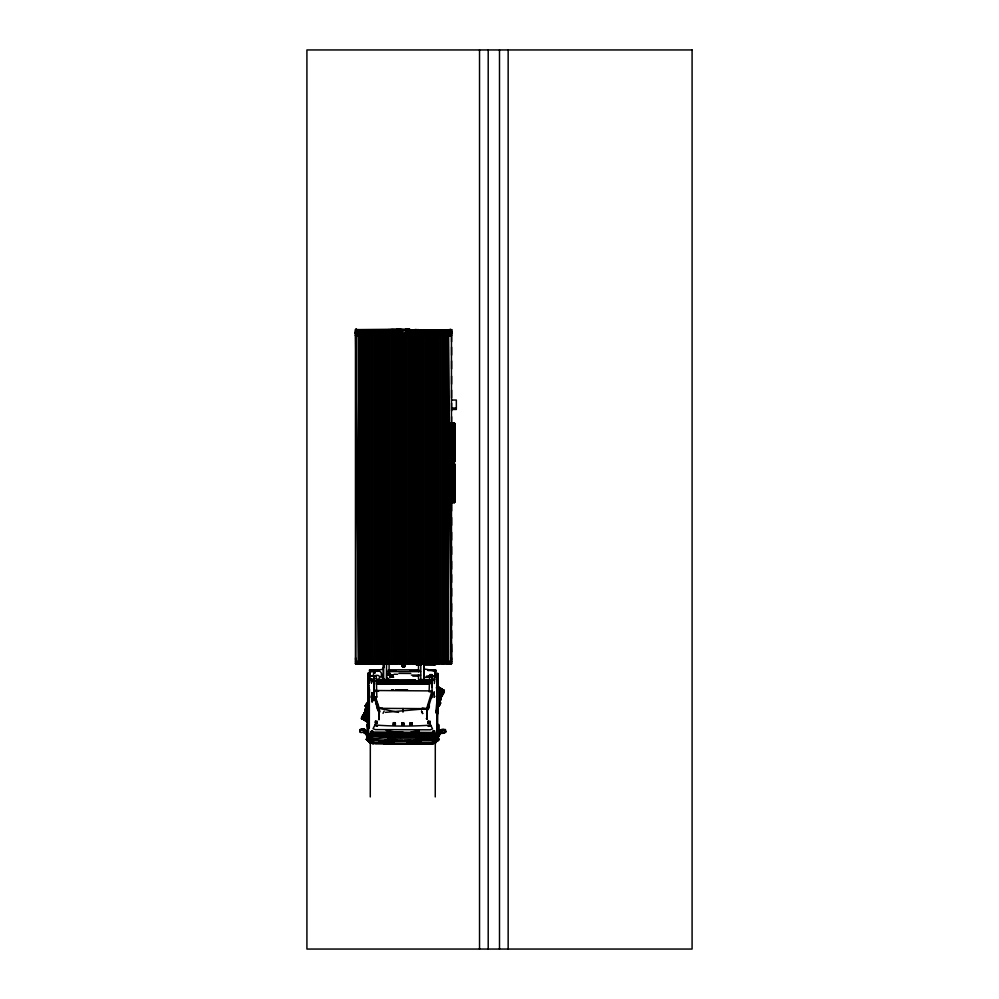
<?xml version="1.0" encoding="UTF-8"?>
<svg xmlns="http://www.w3.org/2000/svg" width="999" height="999" viewBox="0 0 999 999"><rect width="100%" height="100%" fill="white"/><g stroke="black" fill="none" stroke-linecap="round" stroke-linejoin="round"><path stroke-width="1.5" d="M406.605 329.695L355.557 329.695L358.841 333.504L358.841 335.602L355.557 335.627L356.006 329.195L357.355 329.932L369.33 330.007L357.355 329.732M358.142 333.429L357.355 332.292L369.33 332.405L358.142 333.591M369.33 331.618L355.582 331.68L356.006 330.969L369.33 331.618L363.736 332.492M360.939 332.642L357.355 333.316L357.355 330.619L369.33 330.744L358.104 331.968L368.519 331.955L358.104 331.968M368.519 331.069L358.104 330.956L369.33 329.857M372.802 676.136L369.518 676.186L369.518 669.879L378.983 669.829M373.938 676.098L369.867 675.774L369.867 670.779L371.278 670.779L369.867 670.928M372.877 671.803L370.042 671.79L370.042 674.65M374.65 672.252L375.362 671.028L374.338 671.74M376.823 697.04L373.838 696.94L373.838 700.199L376.823 697.04L376.261 675.399L373.976 675.749L373.826 699.974L373.838 693.843L371.715 692.544L373.089 695.154L373.826 700.212A1.961 1.923 -80.6 0 0 374.001 700.836L371.715 697.577L372.415 692.669L372.402 698.351M383.216 679.67L383.216 662.512M383.666 679.682L383.666 662.537M386.351 680.144L386.601 662.512M387.487 677.222L387.475 679.457L390.372 679.482M388.024 330.082L388.024 329.72M389.098 671.803L389.098 662.974M391.895 333.816L392.52 330.519L392.52 334.166L394.018 334.166L394.018 330.519L394.642 333.816M391.808 330.095L391.808 329.583M396.765 330.519L396.765 334.166L398.276 334.166M398.963 329.021L396.64 330.269L397.552 330.095M397.702 333.641L398.002 332.642M398.938 331.606L398.938 328.971L400.449 328.921L401.074 331.543L396.79 331.543L397.415 328.921L400.449 328.921M400.736 332.505L399.363 332.567L400.736 332.505L400.574 333.654L400.349 332.917M404.857 663.586C407.342 667.944 399.737 667.944 402.21 663.586M402.21 666.708L402.472 662.062M402.472 666.67L403.134 666.658L403.134 663.536M404.857 666.708L403.946 666.658L403.946 663.536M404.607 666.745L404.607 662.062M405.994 331.543L408.129 331.606L408.129 328.971L409.165 328.883L410.277 331.543L405.994 331.543L406.618 328.921L409.652 328.921M409.253 333.654L409.315 333.529M415.596 680.057L411.039 680.044M415.896 333.816L415.896 331.393L417.407 331.393L417.407 333.816M418.019 330.519L418.019 334.166L419.53 334.166L419.53 330.519M418.506 679.308L418.506 674.7M418.506 671.803L418.506 664.422M430.032 679.595L419.555 679.557L419.081 680.431L432.579 680.356M420.816 681.218L420.816 662.911M423.751 679.67L423.751 662.911L421.653 663.811L419.455 662.936M423.776 330.519L423.776 334.166L422.277 334.166L422.277 330.519L421.653 333.816M424.2 681.181L424.2 662.911M423.613 680.244L424.413 677.172M425.911 333.816L425.911 331.393L423.713 330.519L423.713 334.166M426.523 330.519L426.523 334.166L428.034 334.166L428.034 330.519L428.683 333.816M430.806 330.519L430.806 334.166L432.305 334.166L432.305 330.519M431.281 696.153L432.092 696.141L432.092 691.72L429.108 691.77L429.732 674.625L432.018 674.637L432.105 696.091L434.24 691.72L434.228 696.753A1.948 1.911 80.8 0 1 434.041 697.377L434.902 696.378M432.018 674.637L432.018 682.18L431.256 679.657M432.267 334.166L432.267 330.519M434.465 333.816L435.077 330.519L435.077 334.166L436.588 334.166L436.588 330.519L436.513 334.166M435.152 664.422L434.315 665.034M424.413 677.422L435.489 675.774L435.489 670.779L424.413 669.043M435.726 664.547L434.752 665.172M437.15 731.817C438.886 734.228 436.151 732.292 438.411 732.267L438.786 733.666L437.387 734.028L437.162 731.88M437.587 685.389L437.574 676.96M437.574 675.649L437.724 673.251A1.961 1.961 0 0 1 437.899 673.888L437.862 694.555A1.948 1.948 0 0 1 437.687 695.192L437.537 692.382M440.796 334.166L440.796 330.519L440.834 334.166L439.335 334.166L439.335 330.519M451.523 333.154L451.523 332.28M355.557 657.829L355.557 663.736L451.461 663.773L451.486 657.829M368.019 708.341C363.961 712.112 360.939 722.627 361.563 717.894M368.144 706.855L367.994 713.636M368.082 694.168L368.119 673.501A1.948 1.948 0 0 1 368.306 672.864L368.444 677.759A1.948 1.911 -80.6 0 0 368.194 678.321L368.394 686.176M368.331 707.417L368.556 673.776M369.867 675.774L371.278 675.574M377.147 708.691L377.147 706.181M379.008 713.348L378.983 719.867L379.021 713.348L380.07 711.038M419.543 683.928L386.338 683.816M419.543 683.865L386.338 683.528L419.543 683.703L419.543 684.365M387.275 682.891L376.548 682.866L386.338 683.004L386.351 681.643L376.498 681.618M387.013 682.866L386.351 681.643M418.881 682.966L419.555 681.755L432.217 681.805M429.408 681.955L419.555 681.867L419.543 683.116L430.731 683.154M437.137 732.217L437.013 734.315L437.038 732.329M436.975 694.505L437.612 694.105A1.948 1.911 80.9 0 0 437.787 693.481L437.387 677.522L437.712 678.146A1.961 1.961 0 0 1 437.899 678.771M437.487 707.991L438.249 708.553L437.475 708.578L437.812 707.267M436.8 713.736L437.787 713.623L436.8 713.81M437.112 738.211L438.261 737.999L438.274 736.887M438.249 708.578L438.261 707.617L436.825 707.517M360.214 732.092L360.277 729.745M360.214 730.644L360.864 729.482M360.214 730.369L361.226 729.42L364.31 729.457L364.31 730.369C371.141 730.506 365.622 737.587 364.772 729.482L364.435 729.707M360.914 732.667C366.496 730.007 368.556 743.456 368.094 730.419L368.219 688.686C368.768 676.623 367.545 698.401 367.982 703.358L368.032 687.287M360.552 730.244C360.177 727.871 366.92 728.471 365.184 731.468M363.586 732.679L363.948 730.481M364.647 733.091L365.372 731.468L364.772 729.482M372.952 742.944L373.988 743.568L369.942 742.844L367.919 740.808L367.182 738.024L367.982 735.002L365.372 730.631M367.694 731.043L367.694 729.682M368.144 733.453L368.156 731.992L368.156 733.79L366.621 732.854L368.156 731.98L368.144 733.453L368.169 728.246M367.982 702.11L367.982 703.808L368.144 702.834M368.007 695.004L368.019 691.882M368.019 688.211L368.119 690.983M367.994 733.066L368.132 681.355M367.844 731.355L367.857 729.67M368.369 697.252L368.381 694.18M368.057 684.415L368.956 682.454L368.231 683.466L368.231 682.442L368.956 682.454L368.419 683.453M368.619 675.099L368.831 681.443M368.594 732.717L368.606 730.481M368.643 717.906L367.969 705.856M368.718 698.176L368.731 695.117M369.031 680.993L369.093 675.049L368.344 675.049L368.281 680.993L369.168 682.08M369.28 698.326L369.293 695.254M371.478 682.654L371.491 679.145M373.401 680.794L432.505 680.993L419.555 681.031M373.564 679.894L369.955 679.795L373.539 679.782M373.963 684.814L373.963 683.578L373.888 689.385L374.013 683.653A1.948 1.911 -80.6 0 1 374.126 683.191M375.462 721.34C374.975 726.061 380.045 720.254 375.462 721.066L375.462 723.313L377.36 723.326L375.462 722.876M384.902 741.47L387.537 741.77M386.338 684.253L386.338 683.528M386.338 683.004L376.561 682.704M386.351 680.356L386.351 679.445L386.351 681.081L432.579 680.519M379.22 679.957L386.825 679.807L379.22 679.795M387.537 741.295L387.537 742.806L384.902 742.794L384.902 741.295L387.537 741.295L387.762 742.806L390.497 742.819L390.509 741.308L387.774 741.295L387.762 742.806M390.734 742.557L393.356 742.569L387.774 742.519L390.497 742.557L390.509 741.308M391.046 680.319L414.847 680.244L391.046 680.319L394.53 680.506M393.356 742.831L393.369 741.32L390.734 741.308L390.734 742.819L393.356 742.831L393.369 741.32M393.406 723.089L393.394 724.7M395.055 744.055L393.843 743.905L396.391 744.043M395.304 723.101L395.304 724.7M394.293 744.055L394.942 744.055M396.965 743.943L395.791 744.08M399.363 332.729L400.724 332.817L399.363 332.505M398.114 744.08L399.138 744.055M400.287 329.37L397.415 328.921M400.287 329.433L406.73 330.12M399.5 744.055L404.17 743.968L399.775 744.093M400.562 744.093L402.734 743.88L400.349 743.893M401.835 724.937L401.848 722.739L403.758 722.739L403.746 724.949L401.848 724.562M401.848 722.739L401.848 724.725M402.972 744.068L403.971 744.08M403.758 723.126L403.746 724.725M406.88 333.641C406.318 331.144 407.817 332.842 406.256 333.179L409.115 333.029M406.306 332.729L407.679 332.817L406.306 332.505M405.257 744.08L404.433 744.08M412.662 744.105C404.845 743.993 419.13 744.018 413.049 744.005M419.33 743.793L430.494 744.055L410.527 743.993M410.202 723.151C409.49 725.611 412.787 725.611 412.1 723.151M410.814 744.13L411.788 743.968L405.132 743.955M414.747 741.92L412.112 741.857L412.112 742.632L414.735 742.644M413.286 743.968L414.922 744.13L412.237 743.968M414.972 742.257L417.707 742.22M417.932 742.906L417.944 741.408L420.579 741.408L420.579 742.919L417.932 742.906L417.944 741.408M419.555 679.557L419.081 680.269M418.906 744.143L419.68 743.993L418.206 744.143M420.579 742.319L417.944 742.22M420.142 744.155L421.166 744.005M421.353 743.993L415.384 744.093M423.564 739.56L425.287 739.685L416.608 740.022L407.105 742.432L407.117 741.72L408.329 742.457L408.616 741.52L418.394 739.66M425.212 739.622C421.715 737.299 406.456 743.943 407.117 741.807M427.035 717.407L426.585 719.03L426.873 717.319M426.748 719.218C426.248 715.971 428.084 719.692 426.585 719.13M426.948 719.255L427.085 713.998M426.96 713.736L427.297 719.13M428.196 721.528C427.51 724.038 430.781 724.05 430.107 721.528M432.392 680.132L419.081 680.069L432.355 680.019M434.378 683.478L434.715 679.32L433.966 679.308M436.9 732.592L437.025 734.265L436.988 733.004M437.025 712.187L437.038 709.215M437.062 695.341L437.1 683.066M367.919 733.578C369.805 742.432 382.03 736.425 388.436 738.199L433.728 738.086L436.313 736.013L437.162 729.919L437.15 731.143M437.062 726.335L437.112 710.963M437.162 709.415L437.187 703.296M437.2 700.399L437.787 692.507M436.975 689.772L437.287 689.198L438.012 691.158L437.212 690.309L437.824 688.835M437.15 687.075L437.837 685.614L437.262 688.835M437.337 681.218L437.312 675.336M436.875 734.577L437.362 712.225M437.362 710.239L437.3 681.43M437.4 733.691L437.412 728.496L437.874 733.691M437.824 687.537L437.45 704.57L438.236 704.47M437.587 738.411L436.938 738.186L437.587 738.461L437.837 681.817L436.938 681.43L437.799 681.917M438.261 699.05L438.236 704.57L437.45 704.295L438.249 704.345M438.249 703.471L437.45 703.771M438.249 702.522L438.074 703.259M438.249 702.135L437.462 701.922M437.462 701.872L438.249 701.448L437.462 701.485M438.261 700.311L437.462 700.049L438.261 700.049M438.261 699.25L437.462 699.063L438.261 699.088M445.754 731.193L440.297 730.719L440.896 733.353L438.299 736.725L437.587 736.101M440.472 731.955L440.484 729.794L441.446 729.769L440.846 730.032M440.297 733.029L440.484 729.794M440.784 731.917L441.246 730.943L440.372 731.181M441.133 731.73L441.071 730.756L442.02 730.756L442.02 732.392M440.921 731.693L440.934 729.807M442.008 732.504L442.008 733.516L441.608 732.879M444.63 732.667L440.596 732.829M445.292 730.044C444.617 729.045 446.678 732.866 444.88 732.417M444.88 730.631L444.293 729.757M444.992 731.743L445.279 730.831M445.204 729.994L445.641 732.342M445.342 732.392L445.204 731.156M444.98 730.619L444.88 729.72M367.919 738.099L367.932 734.327M392.407 736.787L392.407 737.499L394.555 736.8L392.407 736.787L394.555 736.825M428.571 708.865L428.583 706.355M437.362 710.052L437.749 706.031M368.032 688.835L368.132 697.864M388.449 740.047C365.559 746.103 392.033 737.1 395.404 739.697M380.444 741.545L380.969 742.22M388.449 739.685L378.946 742.457L381.206 741.345M392.245 736.825L390.347 736.812M396.453 736.837L394.518 736.812M407.117 742.344L407.342 741.558M407.492 742.644C407.917 741.021 410.452 742.669 407.754 741.508L408.341 741.832M407.917 742.657L407.917 742.032M408.104 742.619L408.116 741.982M408.479 741.57L408.479 741.932M409.865 741.97L416.608 739.66M424.95 739.46L425.287 739.922M437.112 710.826L437.062 727.035L437.737 727.409M438.136 690.946L437.237 690.247L438.136 690.946L438.736 689.847L437.812 689.622L437.737 687.537M367.982 702.709L368.082 687.861M437.637 688.923L436.913 686.151L437.824 686.55L437.599 704.607L437.774 702.347M437.824 686.55L437.612 703.608L437.962 687.924L436.75 687.312M451.486 331.805L451.461 333.491L448.214 335.602L451.461 335.627L451.486 329.707L409.028 330.02L409.627 329.558M367.357 726.972L367.395 724.213L367.307 731.892M372.177 697.889L372.127 702.185L372.215 697.889M367.395 723.463L368.119 725.224L367.382 725.199M368.132 694.592L368.019 702.26L367.994 697.752M437.587 736.575L437.599 734.565M367.857 737.961L368.169 740.883L370.192 742.881L372.814 743.581L370.279 741.533L370.567 739.685L373.251 740.409L435.264 740.159L435.202 741.758L429.458 743.656L376.011 743.468L370.367 741.408C369.667 738.523 368.781 729.27 373.713 732.267L431.83 732.467C437.462 727.522 434.49 743.98 435.814 739.223L437.774 736.663L435.614 740.234M367.482 731.892L367.632 724.337M428.409 684.327L428.421 683.528M432.03 684.04L431.98 682.804A1.961 1.923 80.9 0 0 431.805 682.167L432.367 679.507L434.765 679.57M437.849 736.787L438.224 737.924L438.274 737.225M371.441 734.028L433.491 734.228L431.618 734.927L373.314 734.727L370.816 733.865L373.401 734.64M370.741 735.664L371.765 731.505M379.92 734.627L378.109 734.715L380.382 735.326L382.667 734.69L380.931 734.789M380.382 735.326L380.931 734.652M437.387 708.666L437.55 704.095M440.022 696.315L441.171 696.977L440.284 696.216L439.523 697.215L440.671 697.889L440.072 699.924M426.948 717.469L426.748 718.93L427.41 718.943M438.136 738.498L437.562 741.046L438.199 738.398L439.21 739.522L437.55 740.896L439.21 739.522L437.824 737.362L437.475 730.669M367.957 728.546L368.132 724.462M437.087 726.061L437.062 713.761M427.135 718.805L427.048 717.619M370.142 740.334L367.744 736.425C367.632 739.135 366.496 735.901 368.381 737.774M437.762 737.786L437.774 736.663M368.007 707.504L367.782 709.54M371.503 730.719L371.541 731.48M435.114 737.187L435.264 740.434M373.988 743.568C372.152 742.744 372.764 742.956 374.3 743.606M432.005 695.654L431.93 694.992M372.814 743.581L373.002 742.245M437.15 733.091L435.689 735.976L432.505 736.95L372.302 736.75M437.812 690.172L437.175 691.208M367.982 702.834L368.069 701.76L366.733 703.82M380.319 741.595L380.981 741.845L380.182 741.77M380.169 742.494C377.997 741.608 380.656 743.381 379.583 742.157M431.98 695.491L426.635 713.174M440.234 698.264L440.671 697.652L440.072 699.762M368.144 703.358L367.982 704.37M378.896 713.236L379.345 708.328L375.562 697.24M373.751 693.531L374.063 690.496L432.005 690.921L426.635 708.666L427.085 713.511M364.972 709.515L365.184 710.326L365.147 708.541M441.009 699.337C440.896 700.898 439.935 700.636 440.996 699.163M426.61 718.493L427.097 718.081L426.486 718.693M437.087 707.005A2.547 1.011 -59.2 0 0 437.262 706.655L437.175 705.706M366.645 709.44L367.757 710.501L368.344 709.502L367.245 708.441L366.645 709.44L367.757 710.501M367.245 708.441L368.119 709.552L367.532 710.551M377.048 702.309L376.598 706.193L377.023 707.517L377.51 707.042M377.023 707.517L377.485 703.658M368.019 685.364L368.107 688.111L369.305 688.224L368.718 686.8M437.35 709.59L437.687 706.768L437.025 706.768L437.687 706.768M435.264 740.159L435.202 741.758L438.049 737.337M438.573 701.847L438.124 701.086M439.198 700.486C437.1 701.261 440.696 699.075 440.259 698.626M408.953 743.993L409.715 743.78M358.142 329.807L368.544 329.832M368.544 332.392L358.142 332.367M363.536 731.63L364.448 731.643L364.485 730.494L360.676 730.344M368.169 734.952L366.558 735.876L367.794 736.787M437.762 682.404L437.837 683.079M437.824 690.671L437.874 690.409A1.948 1.948 0 0 1 437.687 691.033L437.912 674.175A1.961 1.961 0 0 0 437.724 673.526L437.574 673.538M454.62 461.75L454.058 462.3L454.795 460.801C450.736 462.137 455.319 463.236 454.795 460.614L452.984 461.575M454.345 502.734L454.795 501.361L452.984 502.322L454.345 502.584L454.795 501.161C450.824 501.973 455.069 503.671 454.795 501.198M372.515 731.193L371.128 731.53M433.529 730.694L433.516 731.693M433.628 730.806L434.041 732.329L434.465 730.806M434.565 731.693L434.565 730.694M437.762 731.418L435.701 734.777L432.517 735.739L371.079 735.476L368.519 733.928L367.694 731.643L369.118 735.639L371.228 736.663M452.984 461.75L454.47 461.738L454.795 460.339M452.984 500.986C452.797 502.734 455.706 501.598 454.795 500.087C452.322 499.188 453.409 504.483 452.984 501.823L454.795 500.899L453.983 502.497M453.196 462.337L454.795 459.965L452.984 460.914L454.27 461.188L454.795 460.027M454.795 500.924L453.196 502.21M432.455 743.518L432.48 742.444L432.142 743.556M432.48 742.444L432.317 744.03L420.404 743.756M454.795 459.627L454.27 460.764L452.984 460.427L454.795 459.54L454.133 460.764M454.795 459.14L453.983 460.327L452.984 459.34L454.795 458.504L454.27 459.602L452.984 459.34M437.762 683.466L436.925 683.366L437.837 683.778M431.93 697.739L432.455 695.379M368.094 681.68L369.343 681.393M454.795 456.518L453.196 457.505L452.984 456.268L454.795 455.569L454.27 456.481L452.984 456.268M438.936 701.723L438.798 702.197A2.298 0.862 -76.8 0 1 438.324 703.059L437.45 702.996M364.785 712.587L365.796 713.81L366.296 712.974L365.284 711.75L364.785 712.587L365.796 713.81M365.284 711.75L366.296 712.974M441.083 696.503L440.447 695.566L441.408 696.815L438.161 702.597L444.205 690.321M437.35 737.05L438.823 736.663L438.823 735.539L436.963 735.576M437.787 713.686L438.136 709.377M454.795 495.342L453.196 496.191L452.984 494.867L454.795 494.268L452.984 494.867M365.422 714.435L364.448 713.149C362.712 714.035 364.81 716.52 365.422 714.435L364.448 713.149L368.331 706.58M384.328 664.722L383.042 669.28L371.278 671.041L379.245 669.755M382.642 735.826L384.29 735.202M368.132 690.484L368.419 683.541M383.042 669.28L384.328 665.009M364.273 712.861L363.586 713.81M443.032 691.196L442.47 691.87L443.581 692.831C442.907 689.497 445.791 690.996 441.421 696.827L441.183 695.841M441.408 696.815C443.019 695.654 441.146 693.568 440.447 695.566M436.888 733.391L434.503 736.7M363.286 715.072L363.911 716.608L364.598 715.796L363.673 714.435L364.21 716.42M363.673 714.435L363.586 715.471L364.598 715.796M441.908 693.281C440.035 694.33 444.48 692.607 442.157 695.479L442.407 693.905M437.737 728.209L437.062 728.808M374.737 725.449L374.9 724.974C393.206 726.448 412.375 726.36 430.706 725.162L432.542 728.883L430.257 729.819L375.312 729.632L373.039 728.683L374.737 725.449L377.51 726.198L374.9 724.974M363.049 715.459L362.912 716.558L363.936 716.87L363.049 715.459L362.038 718.331M437 684.652L437.749 682.754L437.038 682.679M443.144 693.106L443.044 691.795M454.795 493.494L453.196 494.205L452.984 492.819L454.795 492.32L452.984 492.819M362.874 716.733C361.201 718.643 363.386 717.856 363.124 715.084M363.049 714.834L363.137 716.121M442.819 694.255C444.355 693.431 442.582 691.021 441.92 692.881L442.819 694.255C443.556 691.957 442.257 695.729 441.521 693.993M443.881 691.608L443.356 692.757L442.47 691.87M368.044 682.829L368.956 683.104M362.125 716.92L362.25 719.143L362.974 718.393L362.125 716.92L361.501 718.418L361.663 717.757M441.92 692.881C443.169 694.068 445.517 690.796 443.581 689.972L443.281 690.234M362.175 717.956L362.287 716.258M443.331 693.294L443.606 692.482M443.581 692.831L443.219 690.833M361.551 718.119L362.125 716.57L362.125 717.382M444.006 691.795L444.405 690.759L443.743 692.519M443.743 692.17L444.305 691.196M398.876 673.376L410.751 673.463M367.307 703.696L366.908 704.42M439.36 703.958L438.973 704.67M439.735 704.307L439.21 705.781L439.922 704.582M439.872 704.37L439.523 704.994M363.149 718.743L364.086 719.892L363.124 718.756M364.086 719.892C361.513 717.931 364.56 721.253 364.985 718.656L363.761 718.056L362.862 719.367L363.761 718.056M364.51 720.042L365.384 720.928L364.722 719.892M366.121 721.216C368.606 722.227 364.822 720.716 367.232 721.453L366.109 721.353L367.395 721.428M438.374 687.762C440.834 688.786 438.711 686.151 438.224 688.398L439.36 688.673L438.474 687.899C439.41 686.163 440.084 688.711 438.961 688.898M438.673 687.324L439.76 687.737L439.435 688.461L438.773 687.2M440.472 688.299C439.76 688.024 442.907 689.884 440.172 688.885L441.458 688.811M442.095 691.033C444.006 689.21 440.934 688.348 440.834 691.033L442.12 691.52L440.834 691.033M442.632 690.521C442.894 688.411 440.097 689.198 442.944 689.909L442.42 690.933L441.433 689.922M443.244 690.334L444.08 691.82M443.494 690.297L442.894 690.696L444.28 691.058L443.818 690.471M367.045 715.284L366.446 716.295L365.184 715.759L365.796 714.747L367.045 715.284L365.796 714.747M366.446 716.295L365.222 715.684M383.017 713.373L384.165 711.063M366.858 716.52L367.719 717.245L366.858 716.52L367.607 715.247L368.481 715.971L367.719 717.245M436.6 687.574L437.812 688.199C437.899 685.476 437.125 686.475 437.824 687.799L436.675 687.075C439.285 688.561 437.874 686.35 437.125 686.55L438.024 687.487L436.825 686.812M439.148 689.035L439.747 687.874L438.474 687.899M439.872 689.46L441.096 689.572L439.872 689.46L440.284 688.698M440.884 689.947L441.471 688.761L441.083 689.273M361.95 716.87L362.874 715.109M365.284 706.118L365.597 705.157M439.847 698.863L440.671 697.702L439.523 697.215M439.672 703.608L440.184 702.609M440.147 703.783L440.859 702.747L440.147 703.708M366.221 716.645L365.684 717.557L364.435 716.995L364.985 716.083L366.221 716.645L364.985 716.083M365.684 717.557L364.498 716.882M368.244 720.129L366.895 720.192L367.932 720.666L367.095 719.879L368.369 717.781M452.984 464.56L454.795 465.472C454.133 462.412 450.774 465.347 454.795 465.222L454.345 463.698L452.984 464.085L454.795 465.01L454.345 463.661M436.551 687.699L437.525 688.761M437.999 688.86L439.21 688.96L438.698 689.897L437.787 689.235L438.698 689.897M437.337 694.118L438.411 694.492L437.337 694.118L438.099 692.782L439.198 693.081L440.959 689.834L439.935 689.385L438.861 691.358L440.122 691.42L438.861 691.358M441.958 691.795L442.37 691.058L441.146 690.446M453.196 423.339L454.795 424.675C455.357 421.865 450.799 423.264 454.795 424.45L454.47 423.189L454.795 424.45L452.984 423.401L452.984 424.413L454.795 425.324C455.794 422.827 452.26 424.263 453.196 423.314L454.52 423.601L454.795 424.95M437.574 678.858L437.025 680.107M437.3 681.83L437.587 675.287L436.838 675.287M365.559 717.744L365.085 718.531L363.848 717.944L364.323 717.157L365.559 717.744L364.323 717.157M365.085 718.531L363.923 717.806M440.022 698.938L440.634 697.789M368.169 701.236L367.507 702.122L368.082 701.098M367.095 719.879L368.144 720.291L367.632 721.116L366.733 720.404L367.632 721.116M440.284 692.057L440.759 691.196L441.87 691.982L441.396 692.844L440.284 692.057L441.396 692.844M437.799 707.979L438.274 707.167M366.77 703.958L366.321 704.857L368.256 701.623M368.044 721.29L368.144 721.141M442.407 690.559L442.907 689.809M452.984 424.413L453.821 423.002M364.96 719.58L366.009 719.992L364.96 719.58C367.644 718.368 365.659 719.867 366.758 716.658L367.432 717.732L366.758 716.658M438.099 691.033L437.412 692.257L436.738 691.171M438.823 691.458L439.885 691.857L438.823 691.458C436.326 692.869 440.821 693.718 438.099 692.782L439.198 693.081M439.572 693.356L440.109 692.382L441.221 693.194L440.671 694.168L439.572 693.356L440.671 694.168M365.696 705.419L365.222 705.968M364.298 719.692L362.999 719.08L364.373 719.592M441.496 689.497L442.994 689.722L441.608 689.298M439.248 700.424C440.634 698.413 437.325 699.412 439.66 699.512M364.448 712.275L363.848 713.773M365.971 720.054C365.272 722.339 365.934 717.931 364.423 720.354M366.283 721.116L367.707 720.978L366.433 720.841M438.411 687.737L439.66 687.861M436.825 693.343L437.362 692.357M440.147 688.661L441.433 688.748L440.384 688.274M438.411 694.492L439.16 693.156M438.786 694.78C438.848 692.532 441.583 694.755 439.872 695.604L438.936 694.505L439.872 695.604M440.721 695.429L441.171 694.617M439.023 700.736L439.847 699.35M367.532 722.04L368.693 722.739L367.669 721.69M442.982 689.71L441.683 689.26L442.42 690.933M397.702 329.957L398.114 328.933L397.702 330.294M365.334 710.701L365.135 712.624M439.76 687.737C437.013 686.887 441.271 689.46 438.623 687.562M441.283 689.085L440.509 688.149L440.172 688.885M437.837 696.453L438.499 695.304L439.572 696.153L438.923 697.302L437.837 696.453L438.923 697.302M439.785 697.127L440.284 696.216M366.908 704.083L366.596 704.632L366.995 703.995M441.683 689.322L442.857 689.934M438.686 706.056L439.485 704.57L437.949 707.342M437.949 699.038C439.872 698.051 436.95 695.641 436.875 698.176L437.949 699.038L437.013 697.939M438.549 698.938L439.098 697.951L439.985 698.289M438.798 698.875L439.348 697.889M437.949 702.722L438.723 701.448M367.532 711.825L366.983 712.749L368.269 713.261M366.67 713.286L367.932 713.81L366.67 713.286L366.021 714.385L367.282 714.909L367.932 713.81M441.158 689.397L440.322 688.536L441.034 689.298M367.607 715.247L368.269 716.345M436.95 704.407L437.587 703.284M365.734 704.969L365.11 706.156L365.921 705.032M452.984 424.8L454.27 424.525L454.795 426.236L452.984 425.362L454.795 425.661M452.984 425.362L453.196 424.425M452.984 465.347L454.47 465.197L454.795 466.783L452.984 465.921L454.795 466.221L454.133 465.084M452.984 465.921L453.196 464.985M367.694 718.88L368.519 719.705M437.162 708.491L437.812 707.542M364.985 718.656L363.611 718.318M437.674 707.816L436.95 709.065M437.974 687.537L436.675 687.037M366.258 704.245L366.758 703.383L366.358 704.095M368.381 706.281L366.733 709.003M439.185 705.569L439.71 704.645M367.232 708.179L367.907 707.03L365.696 710.714M366.521 712.275L365.709 711.051L366.521 712.275L367.307 711.251L366.258 710.114L367.307 711.251M440.509 688.149L441.283 689.023M438.361 687.037L436.938 686.7M365.534 713.935L366.034 713.086M368.506 713.736L367.694 715.109L368.556 715.858M366.121 710.027L366.933 708.703M364.685 715.334L365.135 714.585M364.722 719.655L365.584 720.391M364.448 713.124L361.95 717.132M363.911 716.608L364.298 715.971M367.644 717.357L365.884 720.229M438.299 688.299L439.21 688.96M439.935 689.385L440.959 689.834M442.195 694.655L442.569 694.018M439.098 705.157L439.647 704.033L439.185 704.757M365.634 710.826L366.084 709.977M437.774 688.299L436.551 688.461M367.582 737.162L370.367 741.408M454.795 426.748L453.896 425.599L452.984 426.66L454.795 427.472L454.27 426.411L452.984 426.66M452.984 466.483L454.52 466.396L454.795 467.295L452.984 466.483L452.984 467.22L454.795 468.019L454.27 466.97L452.984 467.22M363.311 717.582L362.724 715.983L362.674 717.17L363.624 717.07M437.837 689.16L438.736 689.847M365.559 710.963L366.121 709.078M443.156 692.507L443.743 691.708M431.156 743.793C432.979 744.655 432.055 740.646 435.114 741.358L429.445 743.381L376.024 743.194L370.367 741.133L370.229 739.934M363.137 718.156L362.5 716.333M366.608 720.641L367.108 719.817M432.355 681.106L436.613 676.111L437 677.859L437.649 676.897A1.961 1.923 80.9 0 1 437.824 677.534L437.35 677.709M367.744 736.425L368.631 738.136M370.192 742.881L372.889 743.456M372.864 742.844L376.011 743.468L370.367 741.133M452.984 427.297L454.582 427.247L454.795 428.034L452.984 427.297L452.984 428.171L454.795 428.908L454.27 427.934L452.984 428.171M452.984 467.844L454.582 467.807L454.795 468.581L452.984 467.844L452.984 468.718L454.795 469.455L454.27 468.494L452.984 468.718M365.035 719.43L364.573 720.079L365.671 720.479M439.173 688.623L439.572 687.974M387.624 333.816L388.236 330.519L388.236 334.166L389.747 334.166L389.747 330.519L390.397 333.816M450.174 331.755L437.774 332.979L448.963 333.591L450.174 331.755L451.523 332.48M451.598 331.968L450.786 333.067L451.598 332.804L451.598 331.081L450.786 332.192L451.598 331.93M398.139 332.917L398.564 330.257M407.242 332.917L407.654 330.257M398.564 736.825L400.437 736.238L398.626 736.825M454.795 429.645L453.196 428.721L452.984 430.007L454.795 430.656L452.984 430.007M452.984 469.542L454.62 469.555L454.795 470.192L452.984 469.542L452.984 470.554L454.795 471.203L452.984 470.554M438.012 736.65L440.596 733.291M454.62 461.888L454.52 423.251M454.62 502.435L454.62 463.961M437.075 738.91L437.312 741.121L437.649 738.199M355.582 329.932L356.006 329.195M355.582 330.619L369.33 330.744M355.582 332.292L369.33 332.405M355.582 332.48L356.006 331.755M437.774 330.007L451.523 329.732M446.166 332.642L449.75 333.316L449.75 330.619L451.098 330.082L451.523 330.806L437.774 330.881M449.75 330.806L450.174 330.082M451.523 331.506L437.774 331.768M437.025 730.506L437.724 730.818M454.62 500.974L454.795 499.612C450.524 500.724 455.881 501.973 454.795 499.05L452.984 500.536M443.606 689.997L444.08 690.434M437.212 694.367C439.31 694.28 437.599 697.127 436.588 695.466M398.002 332.817L398.476 332.093L399.887 332.817M406.655 329.57L408.029 328.933M407.142 329.208L355.557 329.695L355.557 663.773L451.486 663.623M408.991 332.817L407.58 332.093L406.181 333.304M407.093 332.817L407.58 332.093M432.23 743.031L432.654 743.78L435.277 743.106L437.237 740.996M452.984 499.887L454.62 499.887M452.984 430.844L454.62 430.844L452.984 430.844L452.984 431.955L454.795 432.517L452.984 431.955M452.984 471.391L454.62 471.391L452.984 471.391L452.984 472.515L454.795 473.064L452.984 472.515M366.283 739.272L367.295 738.161L367.932 740.559L366.283 739.372L369.955 742.569M366.283 739.372L367.295 738.261M454.582 501.873L453.821 502.21M425.149 739.909L420.005 738.998M437.662 681.58L436.551 681.618M454.795 433.429L453.196 432.804L452.984 434.203L454.795 434.652L452.984 434.203M452.984 473.538L454.62 473.538L452.984 473.538L452.984 474.762L454.795 475.199L452.984 474.762M355.644 660.039L355.644 329.782L407.192 329.907L403.708 330.157L407.217 328.933M367.195 705.132L366.933 705.356A2.547 0.837 -74.3 0 0 366.546 705.993M395.304 724.487L393.394 724.475M403.746 724.512L401.848 724.512M411.913 724.687L410.377 724.687M454.408 501.635L454.795 500.511L452.984 501.473M370.217 740.209L411.163 740.833M406.368 736.837L404.42 736.825M437.412 725.449L438.199 724.949M374.338 671.803L375.362 671.091M437.075 726.785L437.837 727.309L437.412 728.533M423.988 736.925L424.662 736.925M452.984 435.189L454.62 435.189L452.984 435.189L452.984 436.476L454.795 436.813L452.984 436.476M452.984 475.736L454.62 475.736L452.984 475.736L452.984 477.035L454.795 477.372L452.984 477.035M406.605 335.577L451.461 335.627L355.557 335.627L358.841 333.504L355.557 333.379L355.557 331.805L358.841 329.707L355.557 329.707L358.841 663.736L355.557 663.623M448.214 661.625L451.461 661.638L355.557 663.773L358.841 661.625L355.557 661.638L451.461 661.638L448.214 663.736L448.214 330.969M428.196 723.064L430.107 723.064M440.297 730.719L437.55 732.467L440.197 730.881M418.219 736.9L416.521 736.875M440.609 731.63C441.446 732.592 437.937 734.402 437.55 733.303M438.037 733.828L440.896 732.205M382.792 735.701L384.29 735.339M375.399 743.656L428.671 744.055M454.795 501.361L452.984 502.447L454.795 501.486L454.795 464.86M359.915 729.507L359.902 732.042M441.133 729.557L445.492 729.52L445.279 730.606M445.279 731.018L445.654 731.131M445.754 731.468L444.992 731.53M430.706 725.162L428.084 726.373L430.869 725.636M452.984 437.637L454.62 437.637L452.984 437.637L452.984 438.986L454.795 439.198L452.984 438.986M452.984 478.184L454.62 478.196L452.984 478.184L452.984 479.532L454.795 479.745L452.984 479.532M452.984 457.892L454.795 457.117C452.597 459.016 453.671 460.327 454.795 457.929L452.984 458.703M452.984 498.451L454.795 497.677C452.672 499.587 453.646 500.874 454.795 498.476L452.984 499.25M371.616 731.193L373.638 732.529L431.93 732.729L434.428 731.755M452.984 496.828L454.795 496.128C452.597 497.752 453.596 499.45 454.795 497.065L452.984 497.764M432.38 742.794L411.151 743.318M400.799 332.43L399.975 332.417L400.574 333.654M454.133 501.311L453.196 501.361M410.389 736.862L408.366 736.837M452.984 454.32L454.795 453.721C452.884 454.982 453.246 457.105 454.795 454.782L452.984 455.382M379.046 741.658L380.182 741.857M437.749 706.867L437.787 683.616L436.938 682.679M431.531 734.827L434.115 734.065L433.491 734.228M374.363 743.131L373.264 742.994M428.496 707.329L428.971 707.816L428.521 704.033M452.984 452.272L454.795 451.773C452.859 452.734 453.047 455.082 454.795 452.934L452.984 453.446M432.53 742.919L432.579 743.656L435.277 743.106M381.206 741.72L388.449 739.947L397.127 739.947M379.183 741.583L380.119 741.683M437.887 730.132L437.062 730.194L437.312 734.265M452.984 449.95L454.795 449.55L452.984 449.95L453.196 451.373L454.62 451.198L452.984 451.211M452.984 490.497L454.795 490.109L452.984 490.497L453.196 491.92L454.62 491.758L452.984 491.758M433.216 743.393L435.514 742.919M437.038 707.729L437.749 706.093L437.025 706.268M454.795 440.134L452.984 440.047L452.984 441.421L454.795 441.508L452.984 441.421M452.984 480.594L454.795 480.694L452.984 480.594L452.984 481.968L454.795 482.067L452.984 481.968M437.475 724.55L438.199 724.425L438.211 726.81M371.566 679.894L374.363 679.407M432.817 743.531L435.527 743.069M424.987 739.297L421.778 739.21M411.201 731.88L419.38 730.606M452.984 447.614L454.795 447.34L452.984 447.614L452.984 448.938L454.62 448.938L452.984 448.938M452.984 488.174L454.795 487.899L452.984 488.174L452.984 489.498L454.62 489.485L452.984 489.498M450.736 442.395L452.397 442.145L452.397 443.881L450.736 444.143M450.736 442.594L452.397 442.345M450.736 443.956L452.397 443.706M450.736 482.942L452.397 482.692L452.397 484.44L450.736 484.69M450.736 483.154L452.397 482.892M450.736 484.515L452.397 484.253M450.736 439.972L452.397 439.56L452.397 441.296L450.736 441.546M450.736 441.333L452.397 441.071M450.736 444.855L452.397 444.605L452.397 446.316L450.736 446.565M450.736 445.079L452.397 444.83M450.736 446.428L452.397 446.178M450.736 480.369L452.397 480.119L452.397 481.843L450.736 482.105M450.736 480.519L452.397 480.269M450.736 481.88L452.397 481.63M450.736 485.402L452.397 485.152L452.397 486.875L450.736 487.125M450.736 485.639L452.397 485.389M450.736 486.975L452.397 486.725M450.736 437.525L452.397 437.162L452.397 438.861L450.736 439.11M450.736 438.861L452.397 438.611M450.736 478.084L452.397 477.722L452.397 479.42L450.736 479.657M450.736 479.408L452.397 479.158M450.736 447.402L452.397 447.152L452.397 448.826L450.736 449.063M450.736 447.664L452.397 447.427M450.736 448.963L452.397 448.726M450.736 487.949L452.397 487.712L452.397 489.373L450.736 489.622M450.736 488.224L452.397 487.974M450.736 489.522L452.397 489.273M452.397 434.802L450.736 435.04L452.397 434.727L452.397 436.363L450.736 436.6M450.736 436.313L452.397 436.076M450.736 475.524L452.397 475.287L452.397 476.91L450.736 477.147M450.736 475.599L452.397 475.362M450.736 476.873L452.397 476.635M450.736 449.737L452.397 449.5L452.397 451.098L450.736 451.323M450.736 450.025L452.397 449.8M450.736 490.284L452.397 490.059L452.397 491.645M450.736 490.584L452.397 490.347M450.736 491.87L452.397 491.595M416.92 330.319L416.146 330.419L416.933 330.457M452.397 432.555L450.736 432.779L452.397 432.592L452.397 434.103L450.736 434.315M450.736 434.016L452.397 433.791M450.736 473.364L452.397 473.114L452.397 474.65L450.736 474.875M450.736 474.562L452.397 474.338M450.736 452.072L452.397 451.86L452.397 453.334L450.736 453.558M450.736 452.397L452.397 452.185M450.736 492.632L452.397 492.42L452.397 493.893L450.736 494.105M450.736 492.944L452.397 492.732M450.736 430.644L452.397 430.432L452.397 431.855L450.736 432.067M450.736 431.743L452.397 431.531M450.736 471.203L452.397 470.979L452.397 472.415L450.736 472.614M450.736 472.29L452.397 472.09M450.736 454.133L452.397 453.946L452.397 455.332L450.736 455.532M450.736 454.47L452.397 454.27M450.736 494.692L452.397 494.493L452.397 495.879L450.736 496.078L452.397 495.841M450.736 495.029L452.397 494.83M428.209 676.423L435.489 675.711M450.736 428.821L452.397 428.583L452.397 429.92L450.736 430.107M450.736 429.757L452.397 429.57M452.397 469.193L450.736 469.38L452.397 469.13L452.397 470.467L450.736 470.654M450.736 470.317L452.397 470.129M386.825 681.855L419.543 682.03L387.075 681.78L387.275 682.729L430.731 683.054M450.736 456.106L452.397 455.944L452.397 457.217L450.736 457.38L452.397 457.13M450.736 456.456L452.397 456.281M450.736 496.665L452.397 496.491L452.397 497.764L450.736 497.939M450.736 497.002L452.397 496.84M450.736 497.852L452.397 497.677M452.397 426.885L450.736 427.035L452.397 426.985L452.397 428.096L450.736 428.246M450.736 427.897L452.397 427.747M452.397 467.432L450.736 467.594L452.397 467.544L452.397 468.643L450.736 468.806M450.736 468.456L452.397 468.294M385.439 712.362L426.635 708.666L422.202 707.979M450.736 457.754L452.397 457.604L452.397 458.753M450.736 458.104L452.397 457.967M450.736 458.903L452.397 458.628M450.736 498.314L452.397 498.164L452.397 499.313M450.736 498.663L452.397 498.513M450.736 499.45L452.397 499.175M452.984 445.079L454.795 444.93L452.984 445.079L452.984 446.441L454.62 446.441L452.984 446.441M452.984 485.626L454.795 485.477L452.984 485.626L452.984 486.988L454.62 486.988L452.984 486.988M396.953 329.882L396.953 330.494M406.443 329.882L406.069 330.619L406.218 329.882M400.512 332.929L401.461 333.154L400.137 332.929M400.936 333.017L401.298 333.017M406.818 332.929C405.457 333.479 406.73 332.442 406.456 333.654M405.719 333.629L405.582 329.832M406.094 333.604L405.881 333.004L405.881 333.629M409.69 333.654L408.991 332.642M409.053 333.629L409.69 333.641M450.736 425.811L452.397 425.524L452.397 426.598L450.736 426.735M450.736 426.386L452.397 426.248M450.736 466.221L452.397 466.083L452.397 467.157L450.736 467.282M450.736 466.358L452.397 466.233M450.736 466.933L452.397 466.808M418.618 682.991L430.731 682.891M386.825 680.157L379.108 680.331M450.736 459.228L452.397 459.115L452.397 462.237L450.736 462.075M450.736 459.577L452.397 459.465M450.736 460.214L452.397 460.102M450.736 499.775L452.397 499.662L452.397 502.784L450.736 502.734L452.397 502.709M450.736 500.124L452.397 500.012M450.736 500.599L452.397 500.487M450.736 500.774L452.397 500.649M417.307 664.535L416.183 664.772L417.719 664.984M450.736 424.513L452.397 424.4L450.736 424.45M450.736 424.7L452.397 424.6M450.736 425.075L452.397 424.962M450.736 425.412L452.397 425.312L452.397 423.052L450.736 423.114L452.397 423.588L450.736 423.951M450.736 465.621L452.397 465.522M450.736 465.971L452.397 465.871L452.397 463.611L450.736 463.611L452.397 463.723M377.36 670.591L377.697 670.591M377.36 671.016L377.872 671.103M377.36 671.34L377.872 671.353M360.564 729.682L361.276 729.47M440.684 731.93L442.02 731.905M411.201 732.392L419.38 731.917M390.297 743.893L389.123 743.893M450.736 460.352L452.397 460.264M450.736 460.689L452.397 460.601M450.736 461.176L452.397 461.088L450.736 461.213M450.736 500.899L452.397 500.811M450.736 501.248L452.397 501.148M450.736 501.51L452.397 501.423M450.736 501.723L452.397 501.635L450.736 501.773M388.349 679.258L388.686 679.27M391.446 743.893L391.72 744.055M415.796 744.118L416.546 744.005L394.305 743.918M437.587 738.336L436.938 738.186M433.991 739.372L425.062 739.685M430.419 739.535L426.86 739.697M411.376 680.569L414.847 680.244M397.34 332.929L400.761 333.129M450.736 424.113L452.397 424.038M450.736 464.273L452.397 464.198L450.736 464.31M450.736 464.498L452.397 464.423M450.736 464.672L452.397 464.597M435.489 670.978L428.209 669.879M398.551 712.424L379.345 708.328L382.442 708.204M399.887 333.341L400.811 333.304M408.991 333.341L409.915 333.304L408.991 333.154M450.736 461.613L452.397 461.488M450.736 502.085L452.397 502.047M450.736 502.435L452.397 502.672M405.744 330.12L406.655 330.095M393.069 740.059L396.903 739.959M450.736 423.214L452.397 423.176M452.397 463.898L450.736 463.961L452.397 464.048M380.144 736.775L380.981 736.787M369.468 331.518L378.758 331.318M386.488 331.144L395.779 330.931M411.238 330.594L451.461 329.695L451.486 663.811L449.288 662.936M369.468 331.631L397.315 331.006M400.412 330.944L403.509 330.869M411.238 330.694L451.461 329.807L448.214 329.807M415.884 334.178L451.461 333.379L449.026 330.657M355.557 335.627L451.461 333.491L448.214 333.391L451.461 333.491L448.214 333.504L451.486 663.736L448.214 663.623M355.557 663.661L392.682 662.837M411.363 683.603L419.543 683.428L394.518 683.353M437.462 700.886L438.249 700.911M369.518 670.529L378.983 670.566M452.984 442.632L454.795 442.594L452.984 442.632L452.984 444.006L454.795 443.968L452.984 444.006M452.984 483.179L454.795 483.141L452.984 483.179L452.984 484.565L454.795 484.527L452.984 484.565M387.05 681.942L394.518 681.805M411.513 743.968L409.79 743.993M450.736 461.725L452.397 461.875M409.777 670.841L418.893 670.691M428.009 670.554L435.839 670.529M437.475 725.461L438.199 725.449M441.446 729.944L444.692 729.944M398.713 333.179L397.914 333.029M409.752 330.095L424.875 329.907M390.334 743.918L386.975 743.88M383.841 744.03L388.723 744.03L387.674 744.043M449.75 330.619L437.774 330.744L448.963 331.918L438.586 331.855M409.428 744.018L410.289 743.98M413.249 744.13L414.31 744.105M390.497 329.72L392.033 329.72M416.521 329.558L414.972 329.545L414.997 330.257L416.521 330.244M390.497 330.244L392.033 330.232M414.997 330.095L416.521 330.082M449.75 332.48L437.774 332.555L448.963 333.591M376.024 743.194L394.318 743.256M452.397 423.339L450.736 423.389M450.736 463.661L452.397 463.661M426.648 737.774L425.799 737.774M414.747 742.307L412.112 742.22M395.517 735.139L397.14 735.227A2.585 0.874 1.5 0 1 398.251 735.564M384.902 742.12L387.537 742.107M390.06 743.918L389.323 744.055M412.662 743.968L413.698 744.005M426.91 743.855L428.509 744.03L420.829 744.03M438.561 329.832L449.001 330.207L438.586 330.194M358.142 330.831L368.544 330.819M438.586 330.981L449.001 330.956M438.561 331.593L449.001 331.968L438.586 331.955M438.561 332.392L449.001 332.767L438.586 332.742M438.586 332.642L449.001 332.63L449.75 331.506L437.774 331.618L443.369 332.492M398.002 333.154L397.078 333.154L398.002 333.341M399.887 333.154L400.811 333.154M406.181 333.154L407.093 333.154M368.331 694.904L369.83 696.128M389.722 743.918L388.873 744.055M356.006 329.395L357.355 329.932M392.195 329.433L397.315 329.583M407.242 329.433L405.869 329.133L407.242 329.133L406.768 329.77M451.523 329.932L450.174 329.208M408.366 329.77L451.536 329.782M355.669 330.057L358.266 330.057M398.139 330.07L387.125 330.257L398.189 330.257M408.404 329.957L414.56 329.957M414.972 330.07L419.905 330.257L409.902 330.294M356.006 330.282L357.355 330.806M450.174 330.282L451.098 330.082M368.943 330.407L381.218 330.519L381.218 334.166L379.707 334.166L379.707 330.519M382.23 330.507L397.415 330.407M402.547 330.519L401.049 330.519L401.148 333.629M408.404 330.482L424.937 330.507M426.186 330.507L438.336 330.507M357.355 331.693L356.006 330.969M451.523 331.693L450.174 330.969M371.578 330.519L371.578 334.166L373.089 334.166L372.977 330.519L375.174 331.393L375.174 333.816M387.624 331.393L386.113 331.393L386.113 333.816M390.397 331.393L391.895 331.393M394.642 331.393L396.153 331.393L396.153 333.816M398.926 331.393L400.424 331.393M407.417 331.393L408.928 331.393M409.54 330.519L409.54 334.166L411.051 334.166L411.051 330.519L413.199 331.393L413.199 333.816M421.653 331.393L420.154 331.393L420.154 333.816M428.683 331.393L430.182 331.393L430.182 333.816M434.465 331.393L432.954 331.393L432.954 333.816M438.723 331.393L437.212 331.393L437.212 333.816M356.006 331.955L356.93 331.755M369.468 331.943L397.315 331.943M411.238 331.943L437.537 331.943M450.174 331.955L451.098 331.755M399.413 332.267L398.476 332.093M407.58 332.267L408.878 333.441L408.878 330.806M360.364 333.641L375.549 333.641M431.755 333.616L446.94 333.616M357.53 334.166L360.314 334.166M363.049 334.166L364.56 334.166M385.477 334.166L383.966 334.166L383.966 330.519M401.049 334.166L402.547 334.166L402.472 330.519M405.282 334.166L406.793 334.166M443.606 334.166L445.117 334.166M447.852 334.166L449.35 334.166M376.311 335.14L374.8 335.14L374.8 662.724L376.311 662.724L376.261 335.14M389.111 335.14L387.6 335.14L387.6 662.724L389.111 662.724L389.036 335.14M406.081 335.14L404.57 335.14L404.57 662.724L406.081 662.724L406.019 335.14M410.339 335.14L408.828 335.14L408.828 662.724L410.339 662.724L410.277 335.14M423.139 335.14L421.628 335.14L421.628 662.724L423.139 662.724L423.077 335.14M435.914 335.14L434.403 335.14L434.403 662.724L435.914 662.724L435.851 335.14M451.685 400.037L456.343 400.037L456.343 409.465L451.685 409.465M451.685 408.017L456.343 408.017M453.196 424.001L454.795 425.262M453.196 424.026L454.27 424.138M453.196 425L454.62 425.374M453.821 461.975L452.984 461.263L454.795 460.976L454.795 424.313M453.196 463.886L454.62 464.273M453.196 464.585L454.795 465.809M453.196 465.546L454.62 465.859M357.53 662.936L360.314 662.936L360.926 663.811L364.56 662.936M368.818 662.936L366.695 663.811L364.498 662.936M373.089 662.936L370.966 663.811L368.768 662.936M377.297 662.936L375.174 663.811L372.977 662.936M385.477 662.936L383.354 663.811L381.156 662.936L377.585 663.811L376.898 662.936M398.276 662.936L396.153 663.811L393.956 662.936L391.895 663.811L389.697 662.936L386.113 663.811L385.427 662.936M402.547 662.936L400.424 663.811L398.226 662.936M415.322 662.936L413.199 663.811L411.001 662.936L408.928 663.811L406.73 662.936L403.159 663.811L402.472 662.936M419.53 662.936L417.407 663.811L415.209 662.936M432.305 662.936L430.182 663.811L427.984 662.936L424.4 663.811L423.713 662.936M445.117 662.936L442.994 663.811L440.796 662.936L438.723 663.811L436.513 662.936L432.954 663.811L432.267 662.936M449.35 662.936L447.24 663.811L445.03 662.936M403.134 666.658L403.946 666.658M388.249 669.829L418.893 669.829M428.009 669.829L435.839 669.879L435.839 676.186L426.486 676.136M386.85 671.603L420.604 671.603M386.813 675.012L392.957 675.012M386.85 675.099L392.982 675.099M411.388 675.099L420.604 675.099M389.797 676.136L392.894 676.136M412.824 676.136L418.893 676.136M444.343 729.707C443.094 728.646 438.961 730.569 441.133 730.881M370.279 796.94L370.317 739.11M435.252 796.94L435.302 739.11M409.702 329.757L451.461 329.807M438.561 329.932L448.963 329.945M405.744 330.269L406.655 330.269M438.586 331.069L449.001 331.094L438.586 331.069L449.001 331.094L437.774 329.857L449.75 329.932M438.561 331.693L448.963 331.718M428.259 331.918L437.537 331.918M358.104 331.83L368.519 331.955M438.561 332.492L448.963 332.505M357.355 331.506L358.142 332.642L368.519 332.742M389.585 335.552L395.779 335.564M398.863 335.564L403.509 335.577M389.585 661.563L395.779 661.575M398.863 661.575L403.509 661.588M406.605 661.588L451.461 661.638M394.318 740.496L402.747 740.509M394.33 740.771L434.927 739.909L432.242 740.896L373.239 740.696L370.567 739.972L370.404 736.962M412.112 742.607L417.707 742.619L414.972 742.644M396.153 743.943L396.628 743.918M400.512 743.918L402.734 743.93M387.212 744.043L387.774 743.78M413.499 744.143L414.173 744.105M408.304 333.117L409.677 333.142M358.841 333.391L355.557 333.379L358.841 333.504M424.1 665.147L434.328 665.197M368.344 675.911L369.093 675.911M436.838 676.098L437.587 676.098M426.973 676.723L437.837 676.71M368.294 677.472L369.043 677.472M436.888 677.672L437.637 677.672M371.953 679.145L371.203 679.095L371.503 683.266M369.942 679.295L373.539 679.357L373.551 680.906M380.357 679.432L384.852 679.445M386.351 679.607L390.297 679.62M397.802 679.994L390.297 679.969L391.92 679.982M371.141 680.107L373.551 680.094M379.108 680.169L386.825 680.319M371.153 680.581L373.539 680.619M373.401 680.956L386.351 680.918M376.498 681.768L419.555 681.867M387.05 682.954L402.947 683.016M394.518 682.754L418.831 682.904M429.757 683.965L376.423 683.84M376.423 683.99L429.47 684.178M368.219 685.514L369.318 685.514M436.563 685.751L437.649 685.751L437.749 688.361L436.463 687.849M437.462 699.849L438.261 699.849M437.45 703.696L438.249 703.696M437.025 706.143L437.687 706.143M436.825 707.255L437.699 707.267M436.825 707.417L437.699 707.417M367.969 707.417L368.706 707.417M437.487 707.717L438.261 707.742M437.487 708.166L438.261 708.204M437.475 708.453L438.249 708.328M438.037 709.352L438.024 712.762M437.674 712.399L437.013 712.399L437.674 712.1M375.649 721.802L377.185 721.815M428.384 721.99L429.92 721.99M375.462 723.039L377.36 723.051M428.196 723.226L430.107 723.226M393.594 723.663L395.117 723.663M402.035 723.688L403.571 723.688M410.377 723.713L411.913 723.726M436.963 728.783L437.612 728.795M402.772 731.855L394.355 731.83L386.176 730.494M441.958 732.954L444.63 732.954M423.564 739.435L426.86 739.447M390.234 739.585L393.057 739.585M418.394 739.547L423.564 739.672L416.446 738.885M384.902 741.583L393.369 741.608M412.112 741.67L420.579 741.708M387.774 741.77L390.509 741.832M390.734 741.832L393.369 741.795M417.944 741.882L420.579 741.882M384.902 741.87L387.537 741.92M387.774 741.92L390.509 741.882M390.734 741.882L393.369 741.945M412.112 741.957L414.747 742.02M417.944 741.982L420.579 742.032M384.902 742.157L387.537 742.257M387.774 742.107L390.509 742.22M393.356 742.282L390.734 742.12M417.944 742.369L420.579 742.269M384.902 742.444L387.537 742.444M387.774 742.457L390.497 742.457M414.972 742.544L417.707 742.557M401.973 743.805L403.484 743.818M409.091 744.118L391.97 744.03M420.517 684.19L428.446 684.228M407.53 690.022L395.492 689.972L407.53 690.009L398.314 689.984M402.472 734.827L410.889 734.852M404.145 740.521L411.163 740.546M417.944 742.557L420.579 742.569M410.814 743.993L417.694 743.818M418.431 744.018L420.429 744.13M411.151 744.13L412.162 744.13M368.456 673.151L368.306 673.139A1.948 1.948 0 0 0 368.119 673.776M394.043 674.25L397.627 674.275M376.261 675.761L373.976 675.749L373.976 683.029M389.66 677.135L393.656 677.16M390.384 677.235L393.294 677.26M379.345 708.328L426.635 708.666M410.964 743.98L413.911 744.118M390.509 329.558L392.045 329.57M414.997 329.732L416.521 329.72M390.509 330.082L392.045 330.095M361.276 729.657L363.723 729.67M408.129 328.971L406.618 328.921M397.227 743.818L394.305 743.756M408.129 331.468L410.277 331.543M401.074 331.543L396.79 331.543M388.249 670.704L395.979 670.816M411.238 744.105L410.102 743.968M420.691 665.134L420.229 665.122M411.376 681.855L418.818 681.88L418.881 682.816M367.957 736.987L367.22 737.125M385.364 684.065L386.338 684.09M438.249 701.698L437.462 701.673L438.249 701.748M421.004 664.972L419.193 664.909M437.45 702.921L438.249 702.946M397.352 329.72L398.189 329.745M450.736 423.676L452.397 423.738M419.555 665.097L420.591 665.109M453.983 423.126L454.62 423.414M453.821 423.626L454.62 424.026M453.821 463.873L454.795 465.222M419.955 665.084L417.969 665.034M419.193 665.059L417.719 664.847M418.419 665.022L416.958 664.785M371.079 736.688L372.465 736.725M437.774 332.829L448.963 333.404M420.005 739.098L416.446 738.773M420.005 739.46L416.433 739.26M391.845 739.123L388.286 738.798M437.774 332.043L441.97 332.267M391.046 680.157L394.53 680.344M416.433 739.123L418.219 739.235M420.005 739.335L421.778 739.585M388.274 738.923L391.833 739.36L388.274 739.148M397.34 333.529L397.977 333.629M453.983 423.351L454.582 423.339M453.983 463.898L454.62 464.098M396.64 735.027L397.14 735.089A2.585 0.874 1.5 0 1 398.002 735.314M441.133 731.505L440.372 731.443M438.274 735.826L438.274 736.738L437.699 736.4M367.382 724.175L368.119 724.312M380.519 676.91L383.042 677.422L383.903 680.244M373.401 743.431L369.18 741.907L369.942 742.294M437.312 730.069L437.762 731.006M454.058 464.21L454.795 465.884M370.467 736.488L368.668 735.152L367.844 732.854M440.297 731.942L437.699 735.314M363.461 718.531L364.423 719.555L363.161 718.968M452.984 423.713L454.795 424.637M452.984 423.364L454.795 424.363M366.283 721.041L367.27 721.578M366.208 721.228L367.195 721.765M363.049 717.994L362.225 717.107M362.649 718.631L361.863 717.931M361.938 718.543L362.362 719.03M367.582 733.616L364.947 732.017M414.772 329.795L414.772 330.319M364.435 719.168L363.286 718.431L364.385 719.305M364.785 719.817L365.759 720.404M436.588 687.212L437.712 687.949M375.537 671.765L374.95 672.177M366.458 720.566L367.395 721.203M368.331 678.621L369.218 679.707M369.218 680.506L368.331 679.42M369.518 741.433L370.404 742.207M438.436 735.189L438.961 736.126M371.041 697.202L372.028 698.214M439.098 697.951L440.159 699.05M368.144 706.281L367.644 706.318A2.298 0.899 -78.4 0 0 367.157 707.13L367.132 708.303M371.778 731.693L372.627 730.719M440.896 694.755L441.858 696.003M364.947 733.029L367.507 736.413M399.775 332.917L399.363 330.257M363.998 713.885L364.972 715.184M433.129 730.506L434.602 732.529M441.608 693.443L442.545 694.767M442.245 692.282L443.144 693.668M374.338 683.029L369.405 676.91L369.006 678.658L368.294 677.759A1.948 1.948 0 0 0 368.107 678.383M368.594 683.578L368.119 682.155M414.535 329.77L414.56 330.482M361.601 718.381L361.825 717.732M379.345 712.911L375.05 699.288M378.259 711.213L377.472 708.89M383.042 677.172L383.903 679.994M375.562 702.909L376.111 704.732M434.79 735.888L433.803 732.005M374.563 693.069L374.063 690.496L378.633 690.871L374.063 690.496L374.063 694.917M400 328.946L400.449 331.593M437.687 703.071L437.699 689.073L437.737 702.497M428.958 702.684L429.408 706.493M437.3 703.471L437.512 706.143M419.905 329.745L419.905 330.257M418.993 329.72L418.993 330.082M432.067 685.252L432.018 682.717L432.043 687.075M438.786 732.142L438.686 724.575L438.611 732.142M377.472 683.353L377.472 684.153M368.181 694.742L368.219 697.901M451.048 616.321L451.486 660.052M438.224 727.222L438.236 730.381M432.067 691.608L432.092 696.141M437.537 691.52L437.687 690.759A1.948 1.948 0 0 0 437.874 690.122M387.125 329.745L387.125 330.257M508.154 49.95L508.154 949.05M499.5 49.95L499.5 949.05M488.199 49.95L488.199 949.05M479.532 49.95L479.532 949.05M455.119 431.418L455.119 453.871M455.119 471.965L455.119 494.43M453.196 425.599L453.196 426.323M453.196 426.985L453.196 427.859M453.196 428.721L453.196 429.732M453.196 430.606L453.196 431.718M453.196 432.804L453.196 434.016M453.196 435.04L453.196 436.338M453.196 437.55L453.196 438.886M453.196 440.01L453.196 441.383M453.196 442.644L453.196 444.018M453.196 445.142L453.196 446.503M453.196 447.739L453.196 449.063M453.196 450.112L453.196 451.373M453.196 452.485L453.196 453.658M453.196 454.57L453.196 455.644M453.196 456.568L453.196 457.505M453.196 458.216L453.196 459.028M453.196 459.69L453.196 460.339M453.196 466.146L453.196 466.883M453.196 467.532L453.196 468.406M453.196 469.268L453.196 470.279M453.196 471.153L453.196 472.277M453.196 473.351L453.196 474.575M453.196 475.599L453.196 476.885M453.196 478.096L453.196 479.445M453.196 480.556L453.196 481.93M453.196 483.191L453.196 484.577M453.196 485.701L453.196 487.062M453.196 488.286L453.196 489.61M453.196 490.671L453.196 491.92M453.196 493.044L453.196 494.205M453.196 495.129L453.196 496.191M453.196 497.115L453.196 498.064M453.196 498.776L453.196 499.575M453.196 500.249L453.196 500.899M451.61 333.878L451.61 341.758M451.61 347.215L451.61 355.095M451.61 360.926L451.61 368.806M451.61 376.223L451.61 384.091M451.61 390.134L451.61 398.014M451.61 403.109L451.61 410.976M451.61 416.708L451.61 424.575M451.61 431.293L451.61 439.16M451.61 444.655L451.61 452.535M451.61 459.278L451.61 467.157M451.61 473.901L451.61 481.78M451.61 488.511L451.61 496.391M451.61 503.121L451.61 511.001M451.61 517.507L451.61 525.374M451.61 532.242L451.61 540.109M451.61 546.615L451.61 554.495M451.61 561.276L451.61 569.143M451.61 574.612L451.61 582.479M451.61 588.324L451.61 596.191M451.61 603.608L451.61 611.488M451.61 617.532L451.61 625.399M451.61 630.494L451.61 638.373M451.61 644.093L451.61 651.972M446.516 335.09L446.516 661.126M445.017 335.09L445.017 661.126M442.32 335.09L442.32 661.126M440.809 335.09L440.809 661.126M438.049 335.09L438.049 661.126M437.275 685.601L437.4 686.862M436.538 335.09L436.538 661.126M433.791 335.09L433.791 661.126M432.28 335.09L432.28 661.126M429.545 335.09L429.545 661.126M428.034 335.09L428.034 661.126M427.984 330.519L427.984 334.166M425.274 335.09L425.274 661.126M424.4 331.393L424.4 333.816M423.763 335.09L423.763 661.126M421.016 335.09L421.016 661.126M419.505 335.09L419.505 661.126M419.455 330.519L419.455 334.166M418.406 329.545L418.419 330.257M417.432 329.545L417.482 330.257M416.745 335.09L416.745 661.126M415.209 330.519L415.322 334.166L413.811 334.166L413.811 330.519M415.234 335.09L415.234 661.126M412.475 335.09L412.475 661.126M411.688 331.393L411.688 333.816M410.964 335.09L410.964 661.126M409.465 332.917L409.465 333.666M408.516 332.093L408.466 330.257M408.216 335.09L408.216 661.126M407.242 330.806L407.242 333.441M406.805 329.483L406.668 333.666M406.705 335.09L406.705 661.126M405.282 330.519L405.282 332.942M403.958 335.09L403.958 661.126M402.984 708.503L402.984 712.15M402.447 335.09L402.447 661.126M402.335 329.832L402.335 333.429M401.76 335.14L401.76 662.724M400.349 333.029L400.349 333.666M400.124 329.882L400.124 330.619M399.775 330.806L399.775 333.441M399.762 335.09L399.762 661.126M398.139 330.806L398.139 333.441M398.251 335.09L398.251 661.126M398.039 329.021L397.552 329.57M397.702 332.917L397.702 333.666M397.552 332.917L397.552 333.666M397.352 329.57L397.352 330.232M395.479 335.09L395.479 661.126M393.981 335.09L393.981 661.126M391.233 335.09L391.233 661.126M389.548 329.545L389.585 330.257M389.697 330.519L389.697 334.166M389.722 335.09L389.722 661.126M388.599 329.545L388.611 330.257M386.988 335.09L386.988 661.126M385.477 330.519L385.427 334.166M385.477 335.09L385.477 661.126M383.354 333.816L383.354 331.393L381.843 331.393L381.843 333.816M382.717 335.09L382.717 661.126M381.93 674.65L381.93 676.086M381.431 674.65L381.431 676.086M381.094 330.407L381.156 334.166M381.206 335.09L381.206 661.126M379.096 333.816L379.096 331.393L377.585 331.393L377.585 333.816M378.459 335.09L378.459 661.126M377.822 679.732L377.822 682.379M377.297 330.519L377.297 334.166L375.786 334.166L375.786 330.519M377.247 679.732L377.247 682.379M376.898 330.519L376.898 334.166M376.948 335.09L376.948 661.126M374.188 335.09L374.188 661.126M373.663 331.393L373.663 333.816M372.677 335.09L372.677 661.126M370.966 333.816L370.966 331.393L369.468 331.393L369.468 333.816M369.905 335.09L369.905 661.126M369.518 675.399L369.518 676.186M368.768 330.519L368.818 334.166L367.307 334.166L367.307 330.519M368.544 331.593L358.142 331.581M368.406 335.09L368.406 661.126M365.659 335.09L365.659 661.126M364.148 335.09L364.148 661.126M363.449 335.14L363.449 662.724M361.725 335.09L361.725 661.126M360.214 335.09L360.214 661.126M359.528 335.14L359.528 662.724M358.841 330.969L358.841 663.736M368.007 707.217A2.26 1.161 -87 0 1 367.657 707.929M408.104 743.706A710.726 19.58 0.2 0 1 419.368 743.756M375.974 676.073A1.998 1.998 0 0 1 378.883 675.861A1.998 1.998 0 0 1 378.883 678.783A1.998 1.998 0 0 1 375.974 678.558M374.263 677.384A4.183 4.171 0 0 1 376.598 670.704A4.183 4.171 0 0 1 381.606 675.711M355.507 331.968L355.507 333.604L356.318 333.853L355.507 331.968M368.806 712.762L369.318 727.734L369.38 689.048L368.806 712.762M435.252 671.79L435.277 674.687L435.252 671.79M393.406 722.702L393.394 724.912L395.304 724.924L395.317 722.714L393.406 722.702M410.202 722.764L410.189 724.974L412.1 724.974L412.1 722.764L410.202 722.764M412.112 741.383L412.112 742.906L414.735 742.906L414.747 741.395L412.112 741.383M414.972 741.395L414.972 742.906L417.707 742.906L417.707 741.408L414.972 741.395M414.972 741.92L417.707 741.982L414.972 741.87M428.209 721.241L428.196 723.501L430.107 723.501L430.107 721.253L428.209 721.241M438.261 699.637L437.462 699.662L438.261 699.637M400.549 736.812L400.537 737.524L402.485 736.825L400.549 736.812M388.286 736.201L386.613 736.775L388.286 736.201M437.112 710.576L437.1 711.276L437.112 710.576M436.875 708.341L436.276 713.061L436.788 702.022L436.276 713.061L436.875 708.341L437.175 712.961L436.95 708.341M366.158 707.642L366.608 707.904A2.585 1.199 -83.2 0 0 367.232 706.842L366.983 705.781A2.547 0.874 -75.7 0 0 366.383 706.755L366.158 707.642M439.81 701.56L439.572 702.572A2.547 0.837 -74.3 0 1 439.036 703.533L438.723 702.622A2.585 1.174 -81.1 0 1 439.36 701.498L439.81 701.56M368.007 707.404L367.944 709.552L368.007 707.404M368.656 726.997L368.531 729.37L368.706 726.997M397.827 328.958L397.427 331.593L397.877 328.883M407.018 328.958L406.618 331.593L407.068 328.883M366.258 704.507L366.82 703.558L366.258 704.507M365.771 706.143L366.408 705.182L365.771 706.143M437.574 679.62L437.262 680.257L437.574 679.657M439.36 704.258L438.661 705.456L439.36 704.258M439.635 689.947L440.397 690.871L439.635 689.947M375.362 671.99L374.65 673.214L375.362 672.052M440.609 730.793L437.662 732.417L440.609 730.793M437.587 686.163L436.913 686.176L437.587 686.163M387.674 673.451L390.384 673.488L387.674 673.451M417.37 330.095L416.583 330.194L417.37 330.095M452.397 464.96L450.736 465.059L452.397 464.935M438.249 702.772L437.45 702.796L438.249 702.734M407.242 329.22L405.869 329.22L407.242 329.233M407.242 329.358L405.869 329.358L407.242 329.383M437.749 706.693L437.025 706.693L437.749 706.693M692.082 49.95L306.918 49.95L306.918 949.05L692.082 949.05L692.082 49.95M363.386 331.893L360.227 332.43L363.386 331.893M447.003 331.868L443.843 332.392L447.003 331.868M451.461 333.379L355.557 333.491L451.461 333.491M359.652 335.14L358.142 335.14L358.142 662.724L359.652 662.724L359.652 335.14M363.848 335.14L362.337 335.14L362.337 662.724L363.848 662.724L363.848 335.14M367.782 335.14L366.271 335.14L366.271 662.724L367.782 662.724L367.782 335.14M372.028 335.14L370.517 335.14L370.517 662.724L372.028 662.724L371.99 335.14M380.582 335.14L379.071 335.14L379.071 662.724L380.582 662.724L380.582 335.14M384.84 335.14L383.329 335.14L383.329 662.724L384.84 662.724L384.84 335.14M393.356 335.14L391.845 335.14L391.845 662.724L393.356 662.724L393.281 335.14M397.602 335.14L396.103 335.14L396.103 662.724L397.602 662.724L397.602 335.14M401.885 335.14L400.374 335.14L400.374 662.724L401.885 662.724L401.885 335.14M414.597 335.14L413.087 335.14L413.087 662.724L414.597 662.724L414.597 335.14M418.868 335.14L417.357 335.14L417.357 662.724L418.868 662.724L418.818 335.14M427.397 335.14L425.886 335.14L425.886 662.724L427.397 662.724L427.347 335.14M431.668 335.14L430.157 335.14L430.157 662.724L431.668 662.724L431.593 335.14M440.172 335.14L438.661 335.14L438.661 662.724L440.172 662.724L440.172 335.14M444.443 335.14L442.932 335.14L442.932 662.724L444.443 662.724L444.318 335.14M448.638 335.14L447.14 335.14L447.14 662.724L448.638 662.724L448.638 335.14M393.494 689.959L391.833 689.959L393.494 689.959M387.537 742.557L384.902 742.544L387.537 742.519M420.579 742.632L417.944 742.619L420.579 742.669M437.912 709.777L437.699 707.642L437.912 709.777M374.563 743.131L373.102 742.594L374.563 743.131M440.509 690.696L439.46 690.272L440.447 690.771M364.585 719.305L363.374 718.693L364.573 719.292M438.124 687.599L436.925 686.987L438.086 687.637M365.547 720.629L364.573 720.004L365.547 720.629M442.707 690.359L441.546 689.635L442.732 690.334M366.383 719.405L365.472 718.756L366.371 719.455M366.97 718.468L366.071 717.794L366.97 718.493M422.664 713.511L421.541 711.188L422.664 713.511M409.652 331.493L409.165 328.883L409.652 331.593"/></g></svg>
